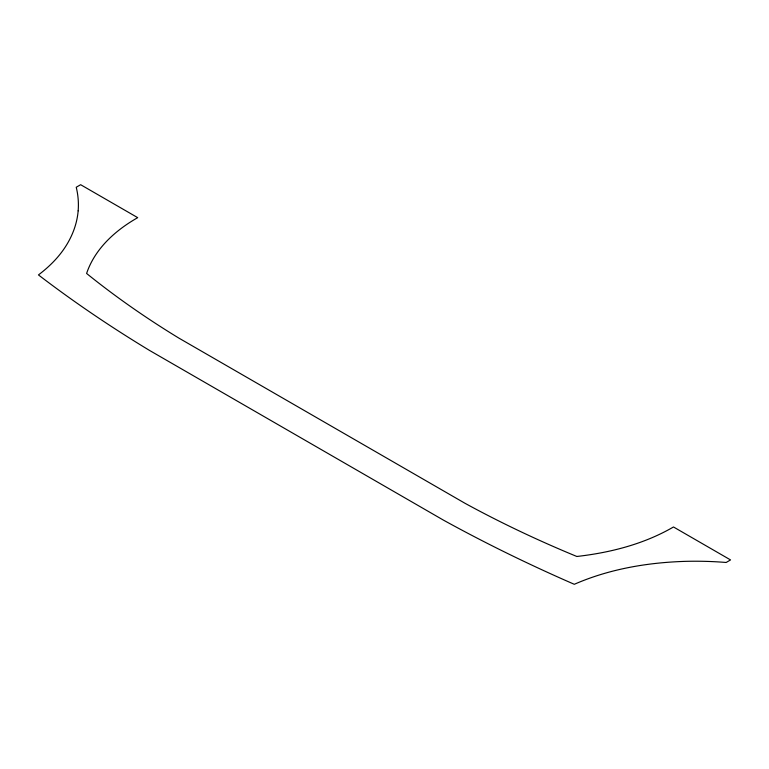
<?xml version="1.0" encoding="UTF-8"?>
<svg xmlns="http://www.w3.org/2000/svg" width="769" height="769" viewBox="0 0 769 769"><rect width="100%" height="100%" fill="white"/><g stroke="black" fill="none" stroke-linecap="round" stroke-linejoin="round"><path stroke-width="1.15" d="M78.159 210.821C76.785 227.355 69.46 242.917 58.953 255.606A188.982 109.111 0 0 1 38.45 274.918A1479.229 854.023 0 0 0 149.667 350.51L443.367 520.084A1479.229 854.023 0 0 0 574.299 584.296C609.211 569.031 647.392 562.533 685.314 561.36A219.107 126.501 0 0 1 726.147 562.475L730.55 559.928L673.49 526.976C644.047 544.087 610.461 552.651 576.837 556.477A1052.934 607.904 0 0 1 464.937 503.253L178.802 338.062A1052.934 607.904 0 0 1 86.599 273.456C94.933 248.637 115.475 230.248 137.709 217.656L80.639 184.704L76.237 187.252A219.425 126.683 0 0 1 78.159 210.821"/></g></svg>
